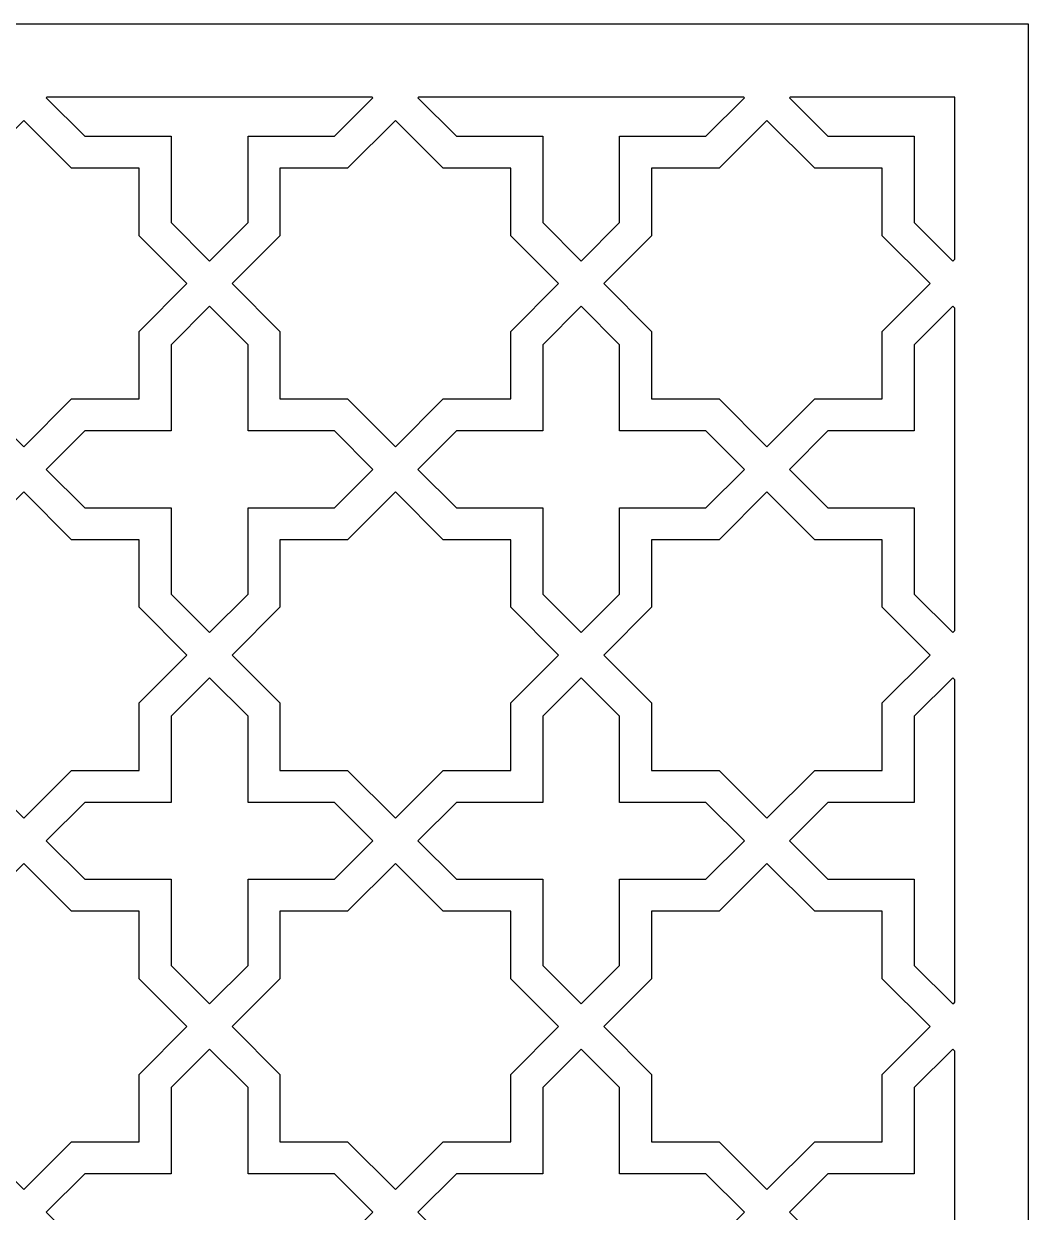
# Model space of a CAD drawing. Header units: millimetres. Extents: x -64 to 64, y -64 to 64.
# Drawn here: x 9.8 to 63.5, y 0 to 63.5 of the extents above; entities that cross this region are included whole.
import ezdxf

# ---------------------------------------------------------------- set-up
doc = ezdxf.new("R2010")
doc.units = ezdxf.units.MM
doc.header["$MEASUREMENT"] = 0
doc.layers.add('layer 1', color=7, linetype='Continuous')

msp = doc.modelspace()

# ---------------------------------------------------------------- linework, layer by layer
at = {"layer": 'layer 1', "color": 250}
for points, knots in [([(-63.5, 63.5), (-63.5, 63.5), (-63.5, -63.5), (-63.5, -63.5), (-63.5, -63.5), (-63.5, -63.5), (63.5, -63.5), (63.5, -63.5), (63.5, -63.5), (63.5, -63.5), (63.5, 63.5), (63.5, 63.5), (63.5, 63.5), (63.5, 63.5), (-63.5, 63.5), (-63.5, 63.5)], [0, 0, 0, 0, 0.2, 0.2, 0.2, 0.2, 0.4, 0.4, 0.4, 0.4, 0.6, 0.6, 0.6, 0.6, 1, 1, 1, 1]), ([(11.0638, 59.5722), (11.0638, 59.5722), (28.4378, 59.5722), (28.4378, 59.5722), (28.4378, 59.5722), (28.4378, 59.5722), (28.4769, 59.5394), (28.4769, 59.5394), (28.4769, 59.5394), (28.4769, 59.5394), (26.4213, 57.4837), (26.4213, 57.4837), (26.4213, 57.4837), (26.4213, 57.4837), (21.813, 57.4837), (21.813, 57.4837), (21.813, 57.4837), (21.813, 57.4837), (21.813, 52.8687), (21.813, 52.8687), (21.813, 52.8687), (21.813, 52.8687), (19.757, 50.8131), (19.757, 50.8131), (19.757, 50.8131), (19.757, 50.8131), (17.7013, 52.8687), (17.7013, 52.8687), (17.7013, 52.8687), (17.7013, 52.8687), (17.7013, 57.4837), (17.7013, 57.4837), (17.7013, 57.4837), (17.7013, 57.4837), (13.0863, 57.4837), (13.0863, 57.4837), (13.0863, 57.4837), (13.0863, 57.4837), (11.0307, 59.5394), (11.0307, 59.5394), (11.0307, 59.5394), (11.0307, 59.5394), (11.0638, 59.5722), (11.0638, 59.5722)], [0, 0, 0, 0, 0.0833333, 0.0833333, 0.0833333, 0.0833333, 0.1666667, 0.1666667, 0.1666667, 0.1666667, 0.25, 0.25, 0.25, 0.25, 0.3333333, 0.3333333, 0.3333333, 0.3333333, 0.4166667, 0.4166667, 0.4166667, 0.4166667, 0.5, 0.5, 0.5, 0.5, 0.5833333, 0.5833333, 0.5833333, 0.5833333, 0.6666667, 0.6666667, 0.6666667, 0.6666667, 0.75, 0.75, 0.75, 0.75, 0.8333333, 0.8333333, 0.8333333, 0.8333333, 1, 1, 1, 1]), ([(30.9185, 59.5722), (30.9185, 59.5722), (48.2928, 59.5722), (48.2928, 59.5722), (48.2928, 59.5722), (48.2928, 59.5722), (48.332, 59.5394), (48.332, 59.5394), (48.332, 59.5394), (48.332, 59.5394), (46.2767, 57.4837), (46.2767, 57.4837), (46.2767, 57.4837), (46.2767, 57.4837), (41.668, 57.4837), (41.668, 57.4837), (41.668, 57.4837), (41.668, 57.4837), (41.668, 52.8687), (41.668, 52.8687), (41.668, 52.8687), (41.668, 52.8687), (39.6124, 50.8131), (39.6124, 50.8131), (39.6124, 50.8131), (39.6124, 50.8131), (37.5567, 52.8687), (37.5567, 52.8687), (37.5567, 52.8687), (37.5567, 52.8687), (37.5567, 57.4837), (37.5567, 57.4837), (37.5567, 57.4837), (37.5567, 57.4837), (32.9417, 57.4837), (32.9417, 57.4837), (32.9417, 57.4837), (32.9417, 57.4837), (30.886, 59.5394), (30.886, 59.5394), (30.886, 59.5394), (30.886, 59.5394), (30.9185, 59.5722), (30.9185, 59.5722)], [0, 0, 0, 0, 0.0833333, 0.0833333, 0.0833333, 0.0833333, 0.1666667, 0.1666667, 0.1666667, 0.1666667, 0.25, 0.25, 0.25, 0.25, 0.3333333, 0.3333333, 0.3333333, 0.3333333, 0.4166667, 0.4166667, 0.4166667, 0.4166667, 0.5, 0.5, 0.5, 0.5, 0.5833333, 0.5833333, 0.5833333, 0.5833333, 0.6666667, 0.6666667, 0.6666667, 0.6666667, 0.75, 0.75, 0.75, 0.75, 0.8333333, 0.8333333, 0.8333333, 0.8333333, 1, 1, 1, 1]), ([(59.5722, 50.9178), (59.5722, 50.9178), (59.4678, 50.8131), (59.4678, 50.8131), (59.4678, 50.8131), (59.4678, 50.8131), (57.4121, 52.8687), (57.4121, 52.8687), (57.4121, 52.8687), (57.4121, 52.8687), (57.4121, 57.4837), (57.4121, 57.4837), (57.4121, 57.4837), (57.4121, 57.4837), (52.7971, 57.4837), (52.7971, 57.4837), (52.7971, 57.4837), (52.7971, 57.4837), (50.7411, 59.5394), (50.7411, 59.5394), (50.7411, 59.5394), (50.7411, 59.5394), (50.7806, 59.5722), (50.7806, 59.5722), (50.7806, 59.5722), (50.7806, 59.5722), (59.5722, 59.5722), (59.5722, 59.5722), (59.5722, 59.5722), (59.5722, 59.5722), (59.5722, 50.9178), (59.5722, 50.9178)], [0, 0, 0, 0, 0.1111111, 0.1111111, 0.1111111, 0.1111111, 0.2222222, 0.2222222, 0.2222222, 0.2222222, 0.3333333, 0.3333333, 0.3333333, 0.3333333, 0.4444444, 0.4444444, 0.4444444, 0.4444444, 0.5555556, 0.5555556, 0.5555556, 0.5555556, 0.6666667, 0.6666667, 0.6666667, 0.6666667, 0.7777778, 0.7777778, 0.7777778, 0.7777778, 1, 1, 1, 1]), ([(12.3793, 55.7756), (12.3793, 55.7756), (15.9928, 55.7756), (15.9928, 55.7756), (15.9928, 55.7756), (15.9928, 55.7756), (15.9928, 52.1617), (15.9928, 52.1617), (15.9928, 52.1617), (15.9928, 52.1617), (18.5459, 49.6087), (18.5459, 49.6087), (18.5459, 49.6087), (18.5459, 49.6087), (15.9928, 47.0489), (15.9928, 47.0489), (15.9928, 47.0489), (15.9928, 47.0489), (15.9928, 43.4421), (15.9928, 43.4421), (15.9928, 43.4421), (15.9928, 43.4421), (12.3793, 43.4421), (12.3793, 43.4421), (12.3793, 43.4421), (12.3793, 43.4421), (9.8263, 40.8887), (9.8263, 40.8887), (9.8263, 40.8887), (9.8263, 40.8887), (7.2732, 43.4421), (7.2732, 43.4421), (7.2732, 43.4421), (7.2732, 43.4421), (3.6597, 43.4421), (3.6597, 43.4421), (3.6597, 43.4421), (3.6597, 43.4421), (3.6597, 47.0489), (3.6597, 47.0489), (3.6597, 47.0489), (3.6597, 47.0489), (1.1067, 49.6087), (1.1067, 49.6087), (1.1067, 49.6087), (1.1067, 49.6087), (3.6597, 52.1617), (3.6597, 52.1617), (3.6597, 52.1617), (3.6597, 52.1617), (3.6597, 55.7756), (3.6597, 55.7756), (3.6597, 55.7756), (3.6597, 55.7756), (7.2732, 55.7756), (7.2732, 55.7756), (7.2732, 55.7756), (7.2732, 55.7756), (9.8263, 58.3283), (9.8263, 58.3283), (9.8263, 58.3283), (9.8263, 58.3283), (12.3793, 55.7756), (12.3793, 55.7756)], [0, 0, 0, 0, 0.0588235, 0.0588235, 0.0588235, 0.0588235, 0.1176471, 0.1176471, 0.1176471, 0.1176471, 0.1764706, 0.1764706, 0.1764706, 0.1764706, 0.2352941, 0.2352941, 0.2352941, 0.2352941, 0.2941176, 0.2941176, 0.2941176, 0.2941176, 0.3529412, 0.3529412, 0.3529412, 0.3529412, 0.4117647, 0.4117647, 0.4117647, 0.4117647, 0.4705882, 0.4705882, 0.4705882, 0.4705882, 0.5294118, 0.5294118, 0.5294118, 0.5294118, 0.5882353, 0.5882353, 0.5882353, 0.5882353, 0.6470588, 0.6470588, 0.6470588, 0.6470588, 0.7058824, 0.7058824, 0.7058824, 0.7058824, 0.7647059, 0.7647059, 0.7647059, 0.7647059, 0.8235294, 0.8235294, 0.8235294, 0.8235294, 0.8823529, 0.8823529, 0.8823529, 0.8823529, 1, 1, 1, 1]), ([(32.2347, 55.7756), (32.2347, 55.7756), (35.8482, 55.7756), (35.8482, 55.7756), (35.8482, 55.7756), (35.8482, 55.7756), (35.8482, 52.1617), (35.8482, 52.1617), (35.8482, 52.1617), (35.8482, 52.1617), (38.4013, 49.6087), (38.4013, 49.6087), (38.4013, 49.6087), (38.4013, 49.6087), (35.8482, 47.0489), (35.8482, 47.0489), (35.8482, 47.0489), (35.8482, 47.0489), (35.8482, 43.4421), (35.8482, 43.4421), (35.8482, 43.4421), (35.8482, 43.4421), (32.2347, 43.4421), (32.2347, 43.4421), (32.2347, 43.4421), (32.2347, 43.4421), (29.6817, 40.8887), (29.6817, 40.8887), (29.6817, 40.8887), (29.6817, 40.8887), (27.1286, 43.4421), (27.1286, 43.4421), (27.1286, 43.4421), (27.1286, 43.4421), (23.5148, 43.4421), (23.5148, 43.4421), (23.5148, 43.4421), (23.5148, 43.4421), (23.5148, 47.0489), (23.5148, 47.0489), (23.5148, 47.0489), (23.5148, 47.0489), (20.9617, 49.6087), (20.9617, 49.6087), (20.9617, 49.6087), (20.9617, 49.6087), (23.5148, 52.1617), (23.5148, 52.1617), (23.5148, 52.1617), (23.5148, 52.1617), (23.5148, 55.7756), (23.5148, 55.7756), (23.5148, 55.7756), (23.5148, 55.7756), (27.1286, 55.7756), (27.1286, 55.7756), (27.1286, 55.7756), (27.1286, 55.7756), (29.6817, 58.3283), (29.6817, 58.3283), (29.6817, 58.3283), (29.6817, 58.3283), (32.2347, 55.7756), (32.2347, 55.7756)], [0, 0, 0, 0, 0.0588235, 0.0588235, 0.0588235, 0.0588235, 0.1176471, 0.1176471, 0.1176471, 0.1176471, 0.1764706, 0.1764706, 0.1764706, 0.1764706, 0.2352941, 0.2352941, 0.2352941, 0.2352941, 0.2941176, 0.2941176, 0.2941176, 0.2941176, 0.3529412, 0.3529412, 0.3529412, 0.3529412, 0.4117647, 0.4117647, 0.4117647, 0.4117647, 0.4705882, 0.4705882, 0.4705882, 0.4705882, 0.5294118, 0.5294118, 0.5294118, 0.5294118, 0.5882353, 0.5882353, 0.5882353, 0.5882353, 0.6470588, 0.6470588, 0.6470588, 0.6470588, 0.7058824, 0.7058824, 0.7058824, 0.7058824, 0.7647059, 0.7647059, 0.7647059, 0.7647059, 0.8235294, 0.8235294, 0.8235294, 0.8235294, 0.8823529, 0.8823529, 0.8823529, 0.8823529, 1, 1, 1, 1]), ([(58.2567, 49.6087), (58.2567, 49.6087), (55.7036, 47.0489), (55.7036, 47.0489), (55.7036, 47.0489), (55.7036, 47.0489), (55.7036, 43.4421), (55.7036, 43.4421), (55.7036, 43.4421), (55.7036, 43.4421), (52.0898, 43.4421), (52.0898, 43.4421), (52.0898, 43.4421), (52.0898, 43.4421), (49.5364, 40.8887), (49.5364, 40.8887), (49.5364, 40.8887), (49.5364, 40.8887), (46.9833, 43.4421), (46.9833, 43.4421), (46.9833, 43.4421), (46.9833, 43.4421), (43.3765, 43.4421), (43.3765, 43.4421), (43.3765, 43.4421), (43.3765, 43.4421), (43.3765, 47.0489), (43.3765, 47.0489), (43.3765, 47.0489), (43.3765, 47.0489), (40.8167, 49.6087), (40.8167, 49.6087), (40.8167, 49.6087), (40.8167, 49.6087), (43.3765, 52.1617), (43.3765, 52.1617), (43.3765, 52.1617), (43.3765, 52.1617), (43.3765, 55.7756), (43.3765, 55.7756), (43.3765, 55.7756), (43.3765, 55.7756), (46.9833, 55.7756), (46.9833, 55.7756), (46.9833, 55.7756), (46.9833, 55.7756), (49.5364, 58.3283), (49.5364, 58.3283), (49.5364, 58.3283), (49.5364, 58.3283), (52.0898, 55.7756), (52.0898, 55.7756), (52.0898, 55.7756), (52.0898, 55.7756), (55.7036, 55.7756), (55.7036, 55.7756), (55.7036, 55.7756), (55.7036, 55.7756), (55.7036, 52.1617), (55.7036, 52.1617), (55.7036, 52.1617), (55.7036, 52.1617), (58.2567, 49.6087), (58.2567, 49.6087)], [0, 0, 0, 0, 0.0588235, 0.0588235, 0.0588235, 0.0588235, 0.1176471, 0.1176471, 0.1176471, 0.1176471, 0.1764706, 0.1764706, 0.1764706, 0.1764706, 0.2352941, 0.2352941, 0.2352941, 0.2352941, 0.2941176, 0.2941176, 0.2941176, 0.2941176, 0.3529412, 0.3529412, 0.3529412, 0.3529412, 0.4117647, 0.4117647, 0.4117647, 0.4117647, 0.4705882, 0.4705882, 0.4705882, 0.4705882, 0.5294118, 0.5294118, 0.5294118, 0.5294118, 0.5882353, 0.5882353, 0.5882353, 0.5882353, 0.6470588, 0.6470588, 0.6470588, 0.6470588, 0.7058824, 0.7058824, 0.7058824, 0.7058824, 0.7647059, 0.7647059, 0.7647059, 0.7647059, 0.8235294, 0.8235294, 0.8235294, 0.8235294, 0.8823529, 0.8823529, 0.8823529, 0.8823529, 1, 1, 1, 1]), ([(26.4213, 41.7333), (26.4213, 41.7333), (28.4769, 39.6776), (28.4769, 39.6776), (28.4769, 39.6776), (28.4769, 39.6776), (26.4213, 37.6287), (26.4213, 37.6287), (26.4213, 37.6287), (26.4213, 37.6287), (21.813, 37.6287), (21.813, 37.6287), (21.813, 37.6287), (21.813, 37.6287), (21.813, 33.0137), (21.813, 33.0137), (21.813, 33.0137), (21.813, 33.0137), (19.757, 30.958), (19.757, 30.958), (19.757, 30.958), (19.757, 30.958), (17.7013, 33.0137), (17.7013, 33.0137), (17.7013, 33.0137), (17.7013, 33.0137), (17.7013, 37.6287), (17.7013, 37.6287), (17.7013, 37.6287), (17.7013, 37.6287), (13.0863, 37.6287), (13.0863, 37.6287), (13.0863, 37.6287), (13.0863, 37.6287), (11.0307, 39.6776), (11.0307, 39.6776), (11.0307, 39.6776), (11.0307, 39.6776), (13.0863, 41.7333), (13.0863, 41.7333), (13.0863, 41.7333), (13.0863, 41.7333), (17.7013, 41.7333), (17.7013, 41.7333), (17.7013, 41.7333), (17.7013, 41.7333), (17.7013, 46.3419), (17.7013, 46.3419), (17.7013, 46.3419), (17.7013, 46.3419), (19.757, 48.3976), (19.757, 48.3976), (19.757, 48.3976), (19.757, 48.3976), (21.813, 46.3419), (21.813, 46.3419), (21.813, 46.3419), (21.813, 46.3419), (21.813, 41.7333), (21.813, 41.7333), (21.813, 41.7333), (21.813, 41.7333), (26.4213, 41.7333), (26.4213, 41.7333)], [0, 0, 0, 0, 0.0588235, 0.0588235, 0.0588235, 0.0588235, 0.1176471, 0.1176471, 0.1176471, 0.1176471, 0.1764706, 0.1764706, 0.1764706, 0.1764706, 0.2352941, 0.2352941, 0.2352941, 0.2352941, 0.2941176, 0.2941176, 0.2941176, 0.2941176, 0.3529412, 0.3529412, 0.3529412, 0.3529412, 0.4117647, 0.4117647, 0.4117647, 0.4117647, 0.4705882, 0.4705882, 0.4705882, 0.4705882, 0.5294118, 0.5294118, 0.5294118, 0.5294118, 0.5882353, 0.5882353, 0.5882353, 0.5882353, 0.6470588, 0.6470588, 0.6470588, 0.6470588, 0.7058824, 0.7058824, 0.7058824, 0.7058824, 0.7647059, 0.7647059, 0.7647059, 0.7647059, 0.8235294, 0.8235294, 0.8235294, 0.8235294, 0.8823529, 0.8823529, 0.8823529, 0.8823529, 1, 1, 1, 1]), ([(46.2767, 41.7333), (46.2767, 41.7333), (48.332, 39.6776), (48.332, 39.6776), (48.332, 39.6776), (48.332, 39.6776), (46.2767, 37.6287), (46.2767, 37.6287), (46.2767, 37.6287), (46.2767, 37.6287), (41.668, 37.6287), (41.668, 37.6287), (41.668, 37.6287), (41.668, 37.6287), (41.668, 33.0137), (41.668, 33.0137), (41.668, 33.0137), (41.668, 33.0137), (39.6124, 30.958), (39.6124, 30.958), (39.6124, 30.958), (39.6124, 30.958), (37.5567, 33.0137), (37.5567, 33.0137), (37.5567, 33.0137), (37.5567, 33.0137), (37.5567, 37.6287), (37.5567, 37.6287), (37.5567, 37.6287), (37.5567, 37.6287), (32.9417, 37.6287), (32.9417, 37.6287), (32.9417, 37.6287), (32.9417, 37.6287), (30.886, 39.6776), (30.886, 39.6776), (30.886, 39.6776), (30.886, 39.6776), (32.9417, 41.7333), (32.9417, 41.7333), (32.9417, 41.7333), (32.9417, 41.7333), (37.5567, 41.7333), (37.5567, 41.7333), (37.5567, 41.7333), (37.5567, 41.7333), (37.5567, 46.3419), (37.5567, 46.3419), (37.5567, 46.3419), (37.5567, 46.3419), (39.6124, 48.3976), (39.6124, 48.3976), (39.6124, 48.3976), (39.6124, 48.3976), (41.668, 46.3419), (41.668, 46.3419), (41.668, 46.3419), (41.668, 46.3419), (41.668, 41.7333), (41.668, 41.7333), (41.668, 41.7333), (41.668, 41.7333), (46.2767, 41.7333), (46.2767, 41.7333)], [0, 0, 0, 0, 0.0588235, 0.0588235, 0.0588235, 0.0588235, 0.1176471, 0.1176471, 0.1176471, 0.1176471, 0.1764706, 0.1764706, 0.1764706, 0.1764706, 0.2352941, 0.2352941, 0.2352941, 0.2352941, 0.2941176, 0.2941176, 0.2941176, 0.2941176, 0.3529412, 0.3529412, 0.3529412, 0.3529412, 0.4117647, 0.4117647, 0.4117647, 0.4117647, 0.4705882, 0.4705882, 0.4705882, 0.4705882, 0.5294118, 0.5294118, 0.5294118, 0.5294118, 0.5882353, 0.5882353, 0.5882353, 0.5882353, 0.6470588, 0.6470588, 0.6470588, 0.6470588, 0.7058824, 0.7058824, 0.7058824, 0.7058824, 0.7647059, 0.7647059, 0.7647059, 0.7647059, 0.8235294, 0.8235294, 0.8235294, 0.8235294, 0.8823529, 0.8823529, 0.8823529, 0.8823529, 1, 1, 1, 1]), ([(59.5722, 31.0628), (59.5722, 31.0628), (59.4678, 30.958), (59.4678, 30.958), (59.4678, 30.958), (59.4678, 30.958), (57.4121, 33.0137), (57.4121, 33.0137), (57.4121, 33.0137), (57.4121, 33.0137), (57.4121, 37.6287), (57.4121, 37.6287), (57.4121, 37.6287), (57.4121, 37.6287), (52.7971, 37.6287), (52.7971, 37.6287), (52.7971, 37.6287), (52.7971, 37.6287), (50.7411, 39.6776), (50.7411, 39.6776), (50.7411, 39.6776), (50.7411, 39.6776), (52.7971, 41.7333), (52.7971, 41.7333), (52.7971, 41.7333), (52.7971, 41.7333), (57.4121, 41.7333), (57.4121, 41.7333), (57.4121, 41.7333), (57.4121, 41.7333), (57.4121, 46.3419), (57.4121, 46.3419), (57.4121, 46.3419), (57.4121, 46.3419), (59.4678, 48.3976), (59.4678, 48.3976), (59.4678, 48.3976), (59.4678, 48.3976), (59.5722, 48.2928), (59.5722, 48.2928), (59.5722, 48.2928), (59.5722, 48.2928), (59.5722, 31.0628), (59.5722, 31.0628)], [0, 0, 0, 0, 0.0833333, 0.0833333, 0.0833333, 0.0833333, 0.1666667, 0.1666667, 0.1666667, 0.1666667, 0.25, 0.25, 0.25, 0.25, 0.3333333, 0.3333333, 0.3333333, 0.3333333, 0.4166667, 0.4166667, 0.4166667, 0.4166667, 0.5, 0.5, 0.5, 0.5, 0.5833333, 0.5833333, 0.5833333, 0.5833333, 0.6666667, 0.6666667, 0.6666667, 0.6666667, 0.75, 0.75, 0.75, 0.75, 0.8333333, 0.8333333, 0.8333333, 0.8333333, 1, 1, 1, 1]), ([(12.3793, 35.9202), (12.3793, 35.9202), (15.9928, 35.9202), (15.9928, 35.9202), (15.9928, 35.9202), (15.9928, 35.9202), (15.9928, 32.3063), (15.9928, 32.3063), (15.9928, 32.3063), (15.9928, 32.3063), (18.5459, 29.7466), (18.5459, 29.7466), (18.5459, 29.7466), (18.5459, 29.7466), (15.9928, 27.1939), (15.9928, 27.1939), (15.9928, 27.1939), (15.9928, 27.1939), (15.9928, 23.5867), (15.9928, 23.5867), (15.9928, 23.5867), (15.9928, 23.5867), (12.3793, 23.5867), (12.3793, 23.5867), (12.3793, 23.5867), (12.3793, 23.5867), (9.8263, 21.0337), (9.8263, 21.0337), (9.8263, 21.0337), (9.8263, 21.0337), (7.2732, 23.5867), (7.2732, 23.5867), (7.2732, 23.5867), (7.2732, 23.5867), (3.6597, 23.5867), (3.6597, 23.5867), (3.6597, 23.5867), (3.6597, 23.5867), (3.6597, 27.1939), (3.6597, 27.1939), (3.6597, 27.1939), (3.6597, 27.1939), (1.1067, 29.7466), (1.1067, 29.7466), (1.1067, 29.7466), (1.1067, 29.7466), (3.6597, 32.3063), (3.6597, 32.3063), (3.6597, 32.3063), (3.6597, 32.3063), (3.6597, 35.9202), (3.6597, 35.9202), (3.6597, 35.9202), (3.6597, 35.9202), (7.2732, 35.9202), (7.2732, 35.9202), (7.2732, 35.9202), (7.2732, 35.9202), (9.8263, 38.4732), (9.8263, 38.4732), (9.8263, 38.4732), (9.8263, 38.4732), (12.3793, 35.9202), (12.3793, 35.9202)], [0, 0, 0, 0, 0.0588235, 0.0588235, 0.0588235, 0.0588235, 0.1176471, 0.1176471, 0.1176471, 0.1176471, 0.1764706, 0.1764706, 0.1764706, 0.1764706, 0.2352941, 0.2352941, 0.2352941, 0.2352941, 0.2941176, 0.2941176, 0.2941176, 0.2941176, 0.3529412, 0.3529412, 0.3529412, 0.3529412, 0.4117647, 0.4117647, 0.4117647, 0.4117647, 0.4705882, 0.4705882, 0.4705882, 0.4705882, 0.5294118, 0.5294118, 0.5294118, 0.5294118, 0.5882353, 0.5882353, 0.5882353, 0.5882353, 0.6470588, 0.6470588, 0.6470588, 0.6470588, 0.7058824, 0.7058824, 0.7058824, 0.7058824, 0.7647059, 0.7647059, 0.7647059, 0.7647059, 0.8235294, 0.8235294, 0.8235294, 0.8235294, 0.8823529, 0.8823529, 0.8823529, 0.8823529, 1, 1, 1, 1]), ([(32.2347, 35.9202), (32.2347, 35.9202), (35.8482, 35.9202), (35.8482, 35.9202), (35.8482, 35.9202), (35.8482, 35.9202), (35.8482, 32.3063), (35.8482, 32.3063), (35.8482, 32.3063), (35.8482, 32.3063), (38.4013, 29.7466), (38.4013, 29.7466), (38.4013, 29.7466), (38.4013, 29.7466), (35.8482, 27.1939), (35.8482, 27.1939), (35.8482, 27.1939), (35.8482, 27.1939), (35.8482, 23.5867), (35.8482, 23.5867), (35.8482, 23.5867), (35.8482, 23.5867), (32.2347, 23.5867), (32.2347, 23.5867), (32.2347, 23.5867), (32.2347, 23.5867), (29.6817, 21.0337), (29.6817, 21.0337), (29.6817, 21.0337), (29.6817, 21.0337), (27.1286, 23.5867), (27.1286, 23.5867), (27.1286, 23.5867), (27.1286, 23.5867), (23.5148, 23.5867), (23.5148, 23.5867), (23.5148, 23.5867), (23.5148, 23.5867), (23.5148, 27.1939), (23.5148, 27.1939), (23.5148, 27.1939), (23.5148, 27.1939), (20.9617, 29.7466), (20.9617, 29.7466), (20.9617, 29.7466), (20.9617, 29.7466), (23.5148, 32.3063), (23.5148, 32.3063), (23.5148, 32.3063), (23.5148, 32.3063), (23.5148, 35.9202), (23.5148, 35.9202), (23.5148, 35.9202), (23.5148, 35.9202), (27.1286, 35.9202), (27.1286, 35.9202), (27.1286, 35.9202), (27.1286, 35.9202), (29.6817, 38.4732), (29.6817, 38.4732), (29.6817, 38.4732), (29.6817, 38.4732), (32.2347, 35.9202), (32.2347, 35.9202)], [0, 0, 0, 0, 0.0588235, 0.0588235, 0.0588235, 0.0588235, 0.1176471, 0.1176471, 0.1176471, 0.1176471, 0.1764706, 0.1764706, 0.1764706, 0.1764706, 0.2352941, 0.2352941, 0.2352941, 0.2352941, 0.2941176, 0.2941176, 0.2941176, 0.2941176, 0.3529412, 0.3529412, 0.3529412, 0.3529412, 0.4117647, 0.4117647, 0.4117647, 0.4117647, 0.4705882, 0.4705882, 0.4705882, 0.4705882, 0.5294118, 0.5294118, 0.5294118, 0.5294118, 0.5882353, 0.5882353, 0.5882353, 0.5882353, 0.6470588, 0.6470588, 0.6470588, 0.6470588, 0.7058824, 0.7058824, 0.7058824, 0.7058824, 0.7647059, 0.7647059, 0.7647059, 0.7647059, 0.8235294, 0.8235294, 0.8235294, 0.8235294, 0.8823529, 0.8823529, 0.8823529, 0.8823529, 1, 1, 1, 1]), ([(58.2567, 29.7466), (58.2567, 29.7466), (55.7036, 27.1939), (55.7036, 27.1939), (55.7036, 27.1939), (55.7036, 27.1939), (55.7036, 23.5867), (55.7036, 23.5867), (55.7036, 23.5867), (55.7036, 23.5867), (52.0898, 23.5867), (52.0898, 23.5867), (52.0898, 23.5867), (52.0898, 23.5867), (49.5364, 21.0337), (49.5364, 21.0337), (49.5364, 21.0337), (49.5364, 21.0337), (46.9833, 23.5867), (46.9833, 23.5867), (46.9833, 23.5867), (46.9833, 23.5867), (43.3765, 23.5867), (43.3765, 23.5867), (43.3765, 23.5867), (43.3765, 23.5867), (43.3765, 27.1939), (43.3765, 27.1939), (43.3765, 27.1939), (43.3765, 27.1939), (40.8167, 29.7466), (40.8167, 29.7466), (40.8167, 29.7466), (40.8167, 29.7466), (43.3765, 32.3063), (43.3765, 32.3063), (43.3765, 32.3063), (43.3765, 32.3063), (43.3765, 35.9202), (43.3765, 35.9202), (43.3765, 35.9202), (43.3765, 35.9202), (46.9833, 35.9202), (46.9833, 35.9202), (46.9833, 35.9202), (46.9833, 35.9202), (49.5364, 38.4732), (49.5364, 38.4732), (49.5364, 38.4732), (49.5364, 38.4732), (52.0898, 35.9202), (52.0898, 35.9202), (52.0898, 35.9202), (52.0898, 35.9202), (55.7036, 35.9202), (55.7036, 35.9202), (55.7036, 35.9202), (55.7036, 35.9202), (55.7036, 32.3063), (55.7036, 32.3063), (55.7036, 32.3063), (55.7036, 32.3063), (58.2567, 29.7466), (58.2567, 29.7466)], [0, 0, 0, 0, 0.0588235, 0.0588235, 0.0588235, 0.0588235, 0.1176471, 0.1176471, 0.1176471, 0.1176471, 0.1764706, 0.1764706, 0.1764706, 0.1764706, 0.2352941, 0.2352941, 0.2352941, 0.2352941, 0.2941176, 0.2941176, 0.2941176, 0.2941176, 0.3529412, 0.3529412, 0.3529412, 0.3529412, 0.4117647, 0.4117647, 0.4117647, 0.4117647, 0.4705882, 0.4705882, 0.4705882, 0.4705882, 0.5294118, 0.5294118, 0.5294118, 0.5294118, 0.5882353, 0.5882353, 0.5882353, 0.5882353, 0.6470588, 0.6470588, 0.6470588, 0.6470588, 0.7058824, 0.7058824, 0.7058824, 0.7058824, 0.7647059, 0.7647059, 0.7647059, 0.7647059, 0.8235294, 0.8235294, 0.8235294, 0.8235294, 0.8823529, 0.8823529, 0.8823529, 0.8823529, 1, 1, 1, 1]), ([(26.4213, 21.8779), (26.4213, 21.8779), (28.4769, 19.8226), (28.4769, 19.8226), (28.4769, 19.8226), (28.4769, 19.8226), (26.4213, 17.7669), (26.4213, 17.7669), (26.4213, 17.7669), (26.4213, 17.7669), (21.813, 17.7669), (21.813, 17.7669), (21.813, 17.7669), (21.813, 17.7669), (21.813, 13.1583), (21.813, 13.1583), (21.813, 13.1583), (21.813, 13.1583), (19.757, 11.1026), (19.757, 11.1026), (19.757, 11.1026), (19.757, 11.1026), (17.7013, 13.1583), (17.7013, 13.1583), (17.7013, 13.1583), (17.7013, 13.1583), (17.7013, 17.7669), (17.7013, 17.7669), (17.7013, 17.7669), (17.7013, 17.7669), (13.0863, 17.7669), (13.0863, 17.7669), (13.0863, 17.7669), (13.0863, 17.7669), (11.0307, 19.8226), (11.0307, 19.8226), (11.0307, 19.8226), (11.0307, 19.8226), (13.0863, 21.8779), (13.0863, 21.8779), (13.0863, 21.8779), (13.0863, 21.8779), (17.7013, 21.8779), (17.7013, 21.8779), (17.7013, 21.8779), (17.7013, 21.8779), (17.7013, 26.4866), (17.7013, 26.4866), (17.7013, 26.4866), (17.7013, 26.4866), (19.757, 28.5422), (19.757, 28.5422), (19.757, 28.5422), (19.757, 28.5422), (21.813, 26.4866), (21.813, 26.4866), (21.813, 26.4866), (21.813, 26.4866), (21.813, 21.8779), (21.813, 21.8779), (21.813, 21.8779), (21.813, 21.8779), (26.4213, 21.8779), (26.4213, 21.8779)], [0, 0, 0, 0, 0.0588235, 0.0588235, 0.0588235, 0.0588235, 0.1176471, 0.1176471, 0.1176471, 0.1176471, 0.1764706, 0.1764706, 0.1764706, 0.1764706, 0.2352941, 0.2352941, 0.2352941, 0.2352941, 0.2941176, 0.2941176, 0.2941176, 0.2941176, 0.3529412, 0.3529412, 0.3529412, 0.3529412, 0.4117647, 0.4117647, 0.4117647, 0.4117647, 0.4705882, 0.4705882, 0.4705882, 0.4705882, 0.5294118, 0.5294118, 0.5294118, 0.5294118, 0.5882353, 0.5882353, 0.5882353, 0.5882353, 0.6470588, 0.6470588, 0.6470588, 0.6470588, 0.7058824, 0.7058824, 0.7058824, 0.7058824, 0.7647059, 0.7647059, 0.7647059, 0.7647059, 0.8235294, 0.8235294, 0.8235294, 0.8235294, 0.8823529, 0.8823529, 0.8823529, 0.8823529, 1, 1, 1, 1]), ([(46.2767, 21.8779), (46.2767, 21.8779), (48.332, 19.8226), (48.332, 19.8226), (48.332, 19.8226), (48.332, 19.8226), (46.2767, 17.7669), (46.2767, 17.7669), (46.2767, 17.7669), (46.2767, 17.7669), (41.668, 17.7669), (41.668, 17.7669), (41.668, 17.7669), (41.668, 17.7669), (41.668, 13.1583), (41.668, 13.1583), (41.668, 13.1583), (41.668, 13.1583), (39.6124, 11.1026), (39.6124, 11.1026), (39.6124, 11.1026), (39.6124, 11.1026), (37.5567, 13.1583), (37.5567, 13.1583), (37.5567, 13.1583), (37.5567, 13.1583), (37.5567, 17.7669), (37.5567, 17.7669), (37.5567, 17.7669), (37.5567, 17.7669), (32.9417, 17.7669), (32.9417, 17.7669), (32.9417, 17.7669), (32.9417, 17.7669), (30.886, 19.8226), (30.886, 19.8226), (30.886, 19.8226), (30.886, 19.8226), (32.9417, 21.8779), (32.9417, 21.8779), (32.9417, 21.8779), (32.9417, 21.8779), (37.5567, 21.8779), (37.5567, 21.8779), (37.5567, 21.8779), (37.5567, 21.8779), (37.5567, 26.4866), (37.5567, 26.4866), (37.5567, 26.4866), (37.5567, 26.4866), (39.6124, 28.5422), (39.6124, 28.5422), (39.6124, 28.5422), (39.6124, 28.5422), (41.668, 26.4866), (41.668, 26.4866), (41.668, 26.4866), (41.668, 26.4866), (41.668, 21.8779), (41.668, 21.8779), (41.668, 21.8779), (41.668, 21.8779), (46.2767, 21.8779), (46.2767, 21.8779)], [0, 0, 0, 0, 0.0588235, 0.0588235, 0.0588235, 0.0588235, 0.1176471, 0.1176471, 0.1176471, 0.1176471, 0.1764706, 0.1764706, 0.1764706, 0.1764706, 0.2352941, 0.2352941, 0.2352941, 0.2352941, 0.2941176, 0.2941176, 0.2941176, 0.2941176, 0.3529412, 0.3529412, 0.3529412, 0.3529412, 0.4117647, 0.4117647, 0.4117647, 0.4117647, 0.4705882, 0.4705882, 0.4705882, 0.4705882, 0.5294118, 0.5294118, 0.5294118, 0.5294118, 0.5882353, 0.5882353, 0.5882353, 0.5882353, 0.6470588, 0.6470588, 0.6470588, 0.6470588, 0.7058824, 0.7058824, 0.7058824, 0.7058824, 0.7647059, 0.7647059, 0.7647059, 0.7647059, 0.8235294, 0.8235294, 0.8235294, 0.8235294, 0.8823529, 0.8823529, 0.8823529, 0.8823529, 1, 1, 1, 1]), ([(59.5722, 11.2074), (59.5722, 11.2074), (59.4678, 11.1026), (59.4678, 11.1026), (59.4678, 11.1026), (59.4678, 11.1026), (57.4121, 13.1583), (57.4121, 13.1583), (57.4121, 13.1583), (57.4121, 13.1583), (57.4121, 17.7669), (57.4121, 17.7669), (57.4121, 17.7669), (57.4121, 17.7669), (52.7971, 17.7669), (52.7971, 17.7669), (52.7971, 17.7669), (52.7971, 17.7669), (50.7411, 19.8226), (50.7411, 19.8226), (50.7411, 19.8226), (50.7411, 19.8226), (52.7971, 21.8779), (52.7971, 21.8779), (52.7971, 21.8779), (52.7971, 21.8779), (57.4121, 21.8779), (57.4121, 21.8779), (57.4121, 21.8779), (57.4121, 21.8779), (57.4121, 26.4866), (57.4121, 26.4866), (57.4121, 26.4866), (57.4121, 26.4866), (59.4678, 28.5422), (59.4678, 28.5422), (59.4678, 28.5422), (59.4678, 28.5422), (59.5722, 28.4374), (59.5722, 28.4374), (59.5722, 28.4374), (59.5722, 28.4374), (59.5722, 11.2074), (59.5722, 11.2074)], [0, 0, 0, 0, 0.0833333, 0.0833333, 0.0833333, 0.0833333, 0.1666667, 0.1666667, 0.1666667, 0.1666667, 0.25, 0.25, 0.25, 0.25, 0.3333333, 0.3333333, 0.3333333, 0.3333333, 0.4166667, 0.4166667, 0.4166667, 0.4166667, 0.5, 0.5, 0.5, 0.5, 0.5833333, 0.5833333, 0.5833333, 0.5833333, 0.6666667, 0.6666667, 0.6666667, 0.6666667, 0.75, 0.75, 0.75, 0.75, 0.8333333, 0.8333333, 0.8333333, 0.8333333, 1, 1, 1, 1]), ([(12.3793, 16.0648), (12.3793, 16.0648), (15.9928, 16.0648), (15.9928, 16.0648), (15.9928, 16.0648), (15.9928, 16.0648), (15.9928, 12.4513), (15.9928, 12.4513), (15.9928, 12.4513), (15.9928, 12.4513), (18.5459, 9.8915), (18.5459, 9.8915), (18.5459, 9.8915), (18.5459, 9.8915), (15.9928, 7.3385), (15.9928, 7.3385), (15.9928, 7.3385), (15.9928, 7.3385), (15.9928, 3.7317), (15.9928, 3.7317), (15.9928, 3.7317), (15.9928, 3.7317), (12.3793, 3.7317), (12.3793, 3.7317), (12.3793, 3.7317), (12.3793, 3.7317), (9.8263, 1.1783), (9.8263, 1.1783), (9.8263, 1.1783), (9.8263, 1.1783), (7.2732, 3.7317), (7.2732, 3.7317), (7.2732, 3.7317), (7.2732, 3.7317), (3.6597, 3.7317), (3.6597, 3.7317), (3.6597, 3.7317), (3.6597, 3.7317), (3.6597, 7.3385), (3.6597, 7.3385), (3.6597, 7.3385), (3.6597, 7.3385), (1.1067, 9.8915), (1.1067, 9.8915), (1.1067, 9.8915), (1.1067, 9.8915), (3.6597, 12.4513), (3.6597, 12.4513), (3.6597, 12.4513), (3.6597, 12.4513), (3.6597, 16.0648), (3.6597, 16.0648), (3.6597, 16.0648), (3.6597, 16.0648), (7.2732, 16.0648), (7.2732, 16.0648), (7.2732, 16.0648), (7.2732, 16.0648), (9.8263, 18.6178), (9.8263, 18.6178), (9.8263, 18.6178), (9.8263, 18.6178), (12.3793, 16.0648), (12.3793, 16.0648)], [0, 0, 0, 0, 0.0588235, 0.0588235, 0.0588235, 0.0588235, 0.1176471, 0.1176471, 0.1176471, 0.1176471, 0.1764706, 0.1764706, 0.1764706, 0.1764706, 0.2352941, 0.2352941, 0.2352941, 0.2352941, 0.2941176, 0.2941176, 0.2941176, 0.2941176, 0.3529412, 0.3529412, 0.3529412, 0.3529412, 0.4117647, 0.4117647, 0.4117647, 0.4117647, 0.4705882, 0.4705882, 0.4705882, 0.4705882, 0.5294118, 0.5294118, 0.5294118, 0.5294118, 0.5882353, 0.5882353, 0.5882353, 0.5882353, 0.6470588, 0.6470588, 0.6470588, 0.6470588, 0.7058824, 0.7058824, 0.7058824, 0.7058824, 0.7647059, 0.7647059, 0.7647059, 0.7647059, 0.8235294, 0.8235294, 0.8235294, 0.8235294, 0.8823529, 0.8823529, 0.8823529, 0.8823529, 1, 1, 1, 1]), ([(38.4013, 9.8915), (38.4013, 9.8915), (35.8482, 7.3385), (35.8482, 7.3385), (35.8482, 7.3385), (35.8482, 7.3385), (35.8482, 3.7317), (35.8482, 3.7317), (35.8482, 3.7317), (35.8482, 3.7317), (32.2347, 3.7317), (32.2347, 3.7317), (32.2347, 3.7317), (32.2347, 3.7317), (29.6817, 1.1783), (29.6817, 1.1783), (29.6817, 1.1783), (29.6817, 1.1783), (27.1286, 3.7317), (27.1286, 3.7317), (27.1286, 3.7317), (27.1286, 3.7317), (23.5148, 3.7317), (23.5148, 3.7317), (23.5148, 3.7317), (23.5148, 3.7317), (23.5148, 7.3385), (23.5148, 7.3385), (23.5148, 7.3385), (23.5148, 7.3385), (20.9617, 9.8915), (20.9617, 9.8915), (20.9617, 9.8915), (20.9617, 9.8915), (23.5148, 12.4513), (23.5148, 12.4513), (23.5148, 12.4513), (23.5148, 12.4513), (23.5148, 16.0648), (23.5148, 16.0648), (23.5148, 16.0648), (23.5148, 16.0648), (27.1286, 16.0648), (27.1286, 16.0648), (27.1286, 16.0648), (27.1286, 16.0648), (29.6817, 18.6178), (29.6817, 18.6178), (29.6817, 18.6178), (29.6817, 18.6178), (32.2347, 16.0648), (32.2347, 16.0648), (32.2347, 16.0648), (32.2347, 16.0648), (35.8482, 16.0648), (35.8482, 16.0648), (35.8482, 16.0648), (35.8482, 16.0648), (35.8482, 12.4513), (35.8482, 12.4513), (35.8482, 12.4513), (35.8482, 12.4513), (38.4013, 9.8915), (38.4013, 9.8915)], [0, 0, 0, 0, 0.0588235, 0.0588235, 0.0588235, 0.0588235, 0.1176471, 0.1176471, 0.1176471, 0.1176471, 0.1764706, 0.1764706, 0.1764706, 0.1764706, 0.2352941, 0.2352941, 0.2352941, 0.2352941, 0.2941176, 0.2941176, 0.2941176, 0.2941176, 0.3529412, 0.3529412, 0.3529412, 0.3529412, 0.4117647, 0.4117647, 0.4117647, 0.4117647, 0.4705882, 0.4705882, 0.4705882, 0.4705882, 0.5294118, 0.5294118, 0.5294118, 0.5294118, 0.5882353, 0.5882353, 0.5882353, 0.5882353, 0.6470588, 0.6470588, 0.6470588, 0.6470588, 0.7058824, 0.7058824, 0.7058824, 0.7058824, 0.7647059, 0.7647059, 0.7647059, 0.7647059, 0.8235294, 0.8235294, 0.8235294, 0.8235294, 0.8823529, 0.8823529, 0.8823529, 0.8823529, 1, 1, 1, 1]), ([(58.2567, 9.8915), (58.2567, 9.8915), (55.7036, 7.3385), (55.7036, 7.3385), (55.7036, 7.3385), (55.7036, 7.3385), (55.7036, 3.7317), (55.7036, 3.7317), (55.7036, 3.7317), (55.7036, 3.7317), (52.0898, 3.7317), (52.0898, 3.7317), (52.0898, 3.7317), (52.0898, 3.7317), (49.5364, 1.1783), (49.5364, 1.1783), (49.5364, 1.1783), (49.5364, 1.1783), (46.9833, 3.7317), (46.9833, 3.7317), (46.9833, 3.7317), (46.9833, 3.7317), (43.3765, 3.7317), (43.3765, 3.7317), (43.3765, 3.7317), (43.3765, 3.7317), (43.3765, 7.3385), (43.3765, 7.3385), (43.3765, 7.3385), (43.3765, 7.3385), (40.8167, 9.8915), (40.8167, 9.8915), (40.8167, 9.8915), (40.8167, 9.8915), (43.3765, 12.4513), (43.3765, 12.4513), (43.3765, 12.4513), (43.3765, 12.4513), (43.3765, 16.0648), (43.3765, 16.0648), (43.3765, 16.0648), (43.3765, 16.0648), (46.9833, 16.0648), (46.9833, 16.0648), (46.9833, 16.0648), (46.9833, 16.0648), (49.5364, 18.6178), (49.5364, 18.6178), (49.5364, 18.6178), (49.5364, 18.6178), (52.0898, 16.0648), (52.0898, 16.0648), (52.0898, 16.0648), (52.0898, 16.0648), (55.7036, 16.0648), (55.7036, 16.0648), (55.7036, 16.0648), (55.7036, 16.0648), (55.7036, 12.4513), (55.7036, 12.4513), (55.7036, 12.4513), (55.7036, 12.4513), (58.2567, 9.8915), (58.2567, 9.8915)], [0, 0, 0, 0, 0.0588235, 0.0588235, 0.0588235, 0.0588235, 0.1176471, 0.1176471, 0.1176471, 0.1176471, 0.1764706, 0.1764706, 0.1764706, 0.1764706, 0.2352941, 0.2352941, 0.2352941, 0.2352941, 0.2941176, 0.2941176, 0.2941176, 0.2941176, 0.3529412, 0.3529412, 0.3529412, 0.3529412, 0.4117647, 0.4117647, 0.4117647, 0.4117647, 0.4705882, 0.4705882, 0.4705882, 0.4705882, 0.5294118, 0.5294118, 0.5294118, 0.5294118, 0.5882353, 0.5882353, 0.5882353, 0.5882353, 0.6470588, 0.6470588, 0.6470588, 0.6470588, 0.7058824, 0.7058824, 0.7058824, 0.7058824, 0.7647059, 0.7647059, 0.7647059, 0.7647059, 0.8235294, 0.8235294, 0.8235294, 0.8235294, 0.8823529, 0.8823529, 0.8823529, 0.8823529, 1, 1, 1, 1]), ([(13.0863, -2.0881), (13.0863, -2.0881), (11.0307, -0.0325), (11.0307, -0.0325), (11.0307, -0.0325), (11.0307, -0.0325), (13.0863, 2.0228), (13.0863, 2.0228), (13.0863, 2.0228), (13.0863, 2.0228), (17.7013, 2.0228), (17.7013, 2.0228), (17.7013, 2.0228), (17.7013, 2.0228), (17.7013, 6.6315), (17.7013, 6.6315), (17.7013, 6.6315), (17.7013, 6.6315), (19.757, 8.6872), (19.757, 8.6872), (19.757, 8.6872), (19.757, 8.6872), (21.813, 6.6315), (21.813, 6.6315), (21.813, 6.6315), (21.813, 6.6315), (21.813, 2.0228), (21.813, 2.0228), (21.813, 2.0228), (21.813, 2.0228), (26.4213, 2.0228), (26.4213, 2.0228), (26.4213, 2.0228), (26.4213, 2.0228), (28.4769, -0.0325), (28.4769, -0.0325), (28.4769, -0.0325), (28.4769, -0.0325), (26.4213, -2.0881), (26.4213, -2.0881), (26.4213, -2.0881), (26.4213, -2.0881), (21.813, -2.0881), (21.813, -2.0881), (21.813, -2.0881), (21.813, -2.0881), (21.813, -6.6968), (21.813, -6.6968), (21.813, -6.6968), (21.813, -6.6968), (19.757, -8.7524), (19.757, -8.7524), (19.757, -8.7524), (19.757, -8.7524), (17.7013, -6.6968), (17.7013, -6.6968), (17.7013, -6.6968), (17.7013, -6.6968), (17.7013, -2.0881), (17.7013, -2.0881), (17.7013, -2.0881), (17.7013, -2.0881), (13.0863, -2.0881), (13.0863, -2.0881)], [0, 0, 0, 0, 0.0588235, 0.0588235, 0.0588235, 0.0588235, 0.1176471, 0.1176471, 0.1176471, 0.1176471, 0.1764706, 0.1764706, 0.1764706, 0.1764706, 0.2352941, 0.2352941, 0.2352941, 0.2352941, 0.2941176, 0.2941176, 0.2941176, 0.2941176, 0.3529412, 0.3529412, 0.3529412, 0.3529412, 0.4117647, 0.4117647, 0.4117647, 0.4117647, 0.4705882, 0.4705882, 0.4705882, 0.4705882, 0.5294118, 0.5294118, 0.5294118, 0.5294118, 0.5882353, 0.5882353, 0.5882353, 0.5882353, 0.6470588, 0.6470588, 0.6470588, 0.6470588, 0.7058824, 0.7058824, 0.7058824, 0.7058824, 0.7647059, 0.7647059, 0.7647059, 0.7647059, 0.8235294, 0.8235294, 0.8235294, 0.8235294, 0.8823529, 0.8823529, 0.8823529, 0.8823529, 1, 1, 1, 1]), ([(46.2767, 2.0228), (46.2767, 2.0228), (48.332, -0.0325), (48.332, -0.0325), (48.332, -0.0325), (48.332, -0.0325), (46.2767, -2.0881), (46.2767, -2.0881), (46.2767, -2.0881), (46.2767, -2.0881), (41.668, -2.0881), (41.668, -2.0881), (41.668, -2.0881), (41.668, -2.0881), (41.668, -6.6968), (41.668, -6.6968), (41.668, -6.6968), (41.668, -6.6968), (39.6124, -8.7524), (39.6124, -8.7524), (39.6124, -8.7524), (39.6124, -8.7524), (37.5567, -6.6968), (37.5567, -6.6968), (37.5567, -6.6968), (37.5567, -6.6968), (37.5567, -2.0881), (37.5567, -2.0881), (37.5567, -2.0881), (37.5567, -2.0881), (32.9417, -2.0881), (32.9417, -2.0881), (32.9417, -2.0881), (32.9417, -2.0881), (30.886, -0.0325), (30.886, -0.0325), (30.886, -0.0325), (30.886, -0.0325), (32.9417, 2.0228), (32.9417, 2.0228), (32.9417, 2.0228), (32.9417, 2.0228), (37.5567, 2.0228), (37.5567, 2.0228), (37.5567, 2.0228), (37.5567, 2.0228), (37.5567, 6.6315), (37.5567, 6.6315), (37.5567, 6.6315), (37.5567, 6.6315), (39.6124, 8.6872), (39.6124, 8.6872), (39.6124, 8.6872), (39.6124, 8.6872), (41.668, 6.6315), (41.668, 6.6315), (41.668, 6.6315), (41.668, 6.6315), (41.668, 2.0228), (41.668, 2.0228), (41.668, 2.0228), (41.668, 2.0228), (46.2767, 2.0228), (46.2767, 2.0228)], [0, 0, 0, 0, 0.0588235, 0.0588235, 0.0588235, 0.0588235, 0.1176471, 0.1176471, 0.1176471, 0.1176471, 0.1764706, 0.1764706, 0.1764706, 0.1764706, 0.2352941, 0.2352941, 0.2352941, 0.2352941, 0.2941176, 0.2941176, 0.2941176, 0.2941176, 0.3529412, 0.3529412, 0.3529412, 0.3529412, 0.4117647, 0.4117647, 0.4117647, 0.4117647, 0.4705882, 0.4705882, 0.4705882, 0.4705882, 0.5294118, 0.5294118, 0.5294118, 0.5294118, 0.5882353, 0.5882353, 0.5882353, 0.5882353, 0.6470588, 0.6470588, 0.6470588, 0.6470588, 0.7058824, 0.7058824, 0.7058824, 0.7058824, 0.7647059, 0.7647059, 0.7647059, 0.7647059, 0.8235294, 0.8235294, 0.8235294, 0.8235294, 0.8823529, 0.8823529, 0.8823529, 0.8823529, 1, 1, 1, 1]), ([(59.5722, -8.6476), (59.5722, -8.6476), (59.4678, -8.7524), (59.4678, -8.7524), (59.4678, -8.7524), (59.4678, -8.7524), (57.4121, -6.6968), (57.4121, -6.6968), (57.4121, -6.6968), (57.4121, -6.6968), (57.4121, -2.0881), (57.4121, -2.0881), (57.4121, -2.0881), (57.4121, -2.0881), (52.7971, -2.0881), (52.7971, -2.0881), (52.7971, -2.0881), (52.7971, -2.0881), (50.7411, -0.0325), (50.7411, -0.0325), (50.7411, -0.0325), (50.7411, -0.0325), (52.7971, 2.0228), (52.7971, 2.0228), (52.7971, 2.0228), (52.7971, 2.0228), (57.4121, 2.0228), (57.4121, 2.0228), (57.4121, 2.0228), (57.4121, 2.0228), (57.4121, 6.6315), (57.4121, 6.6315), (57.4121, 6.6315), (57.4121, 6.6315), (59.4678, 8.6872), (59.4678, 8.6872), (59.4678, 8.6872), (59.4678, 8.6872), (59.5722, 8.5824), (59.5722, 8.5824), (59.5722, 8.5824), (59.5722, 8.5824), (59.5722, -8.6476), (59.5722, -8.6476)], [0, 0, 0, 0, 0.0833333, 0.0833333, 0.0833333, 0.0833333, 0.1666667, 0.1666667, 0.1666667, 0.1666667, 0.25, 0.25, 0.25, 0.25, 0.3333333, 0.3333333, 0.3333333, 0.3333333, 0.4166667, 0.4166667, 0.4166667, 0.4166667, 0.5, 0.5, 0.5, 0.5, 0.5833333, 0.5833333, 0.5833333, 0.5833333, 0.6666667, 0.6666667, 0.6666667, 0.6666667, 0.75, 0.75, 0.75, 0.75, 0.8333333, 0.8333333, 0.8333333, 0.8333333, 1, 1, 1, 1])]:
    msp.add_open_spline(points, degree=3, knots=knots, dxfattribs=at)

doc.saveas('drawing.dxf')
